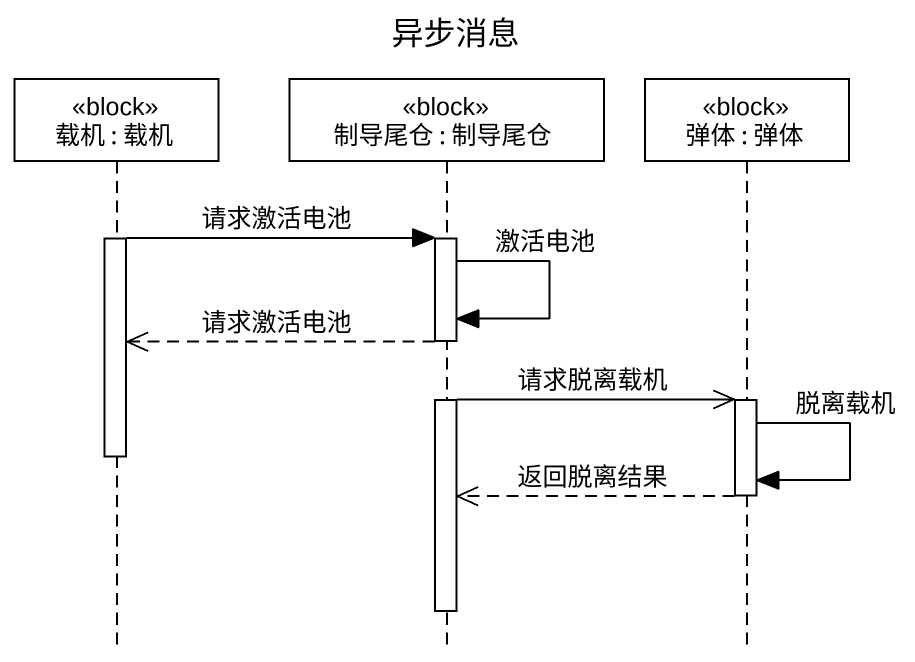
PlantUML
@startuml
title 异步消息
hide footbox
participant "载机 : 载机" as 载机 <<block>>
participant "制导尾仓 : 制导尾仓" as 制导尾仓 <<block>>
participant "弹体 : 弹体" as 弹体 <<block>>

activate 载机
载机 -> 制导尾仓 : 请求激活电池
activate 制导尾仓
制导尾仓 -> 制导尾仓 : 激活电池
制导尾仓 -->> 载机 : 请求激活电池
制导尾仓 ->> 弹体 : 请求脱离载机
activate 弹体
deactivate 载机
弹体 -> 弹体 : 脱离载机
弹体 -->> 制导尾仓 : 返回脱离结果
deactivate 弹体
deactivate 制导尾仓
@enduml
